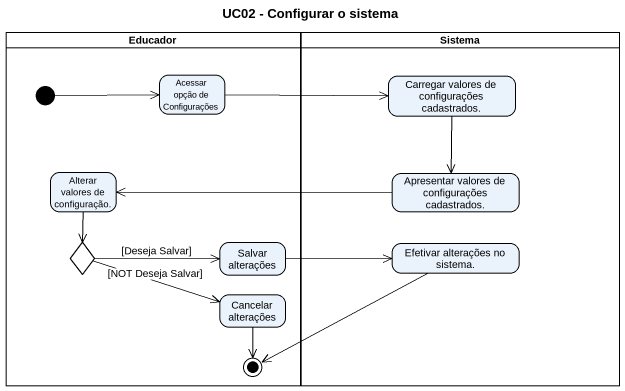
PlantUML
@startuml
title UC02 - Configurar o sistema
hide empty description
state Educador <<partition>> {
  state "Acessar opção de Configurações" as Acessar_opção_de
  state "Alterar valores de configuração." as Alterar_valores_de
  state choice1 <<choice>>
  state "Salvar alterações" as Salvar_alterações
  state "Cancelar alterações" as Cancelar_alterações
  state final1 <<end>>
  [*] -right-> Acessar_opção_de
}
state Sistema <<partition>> {
  state "Carregar valores de configurações cadastrados." as Carregar_valores_de
  state "Apresentar valores de configurações cadastrados." as Apresentar_valores_de
  state "Efetivar alterações no sistema." as Efetivar_alterações_no
}
Acessar_opção_de -right-> Carregar_valores_de
Carregar_valores_de --> Apresentar_valores_de
Alterar_valores_de --> choice1
Apresentar_valores_de -left-> Alterar_valores_de
choice1 -right-> Salvar_alterações : [Deseja Salvar]
choice1 -right-> Cancelar_alterações : [NOT Deseja Salvar]
Salvar_alterações -right-> Efetivar_alterações_no
Efetivar_alterações_no -left-> final1
Cancelar_alterações --> final1
@enduml
